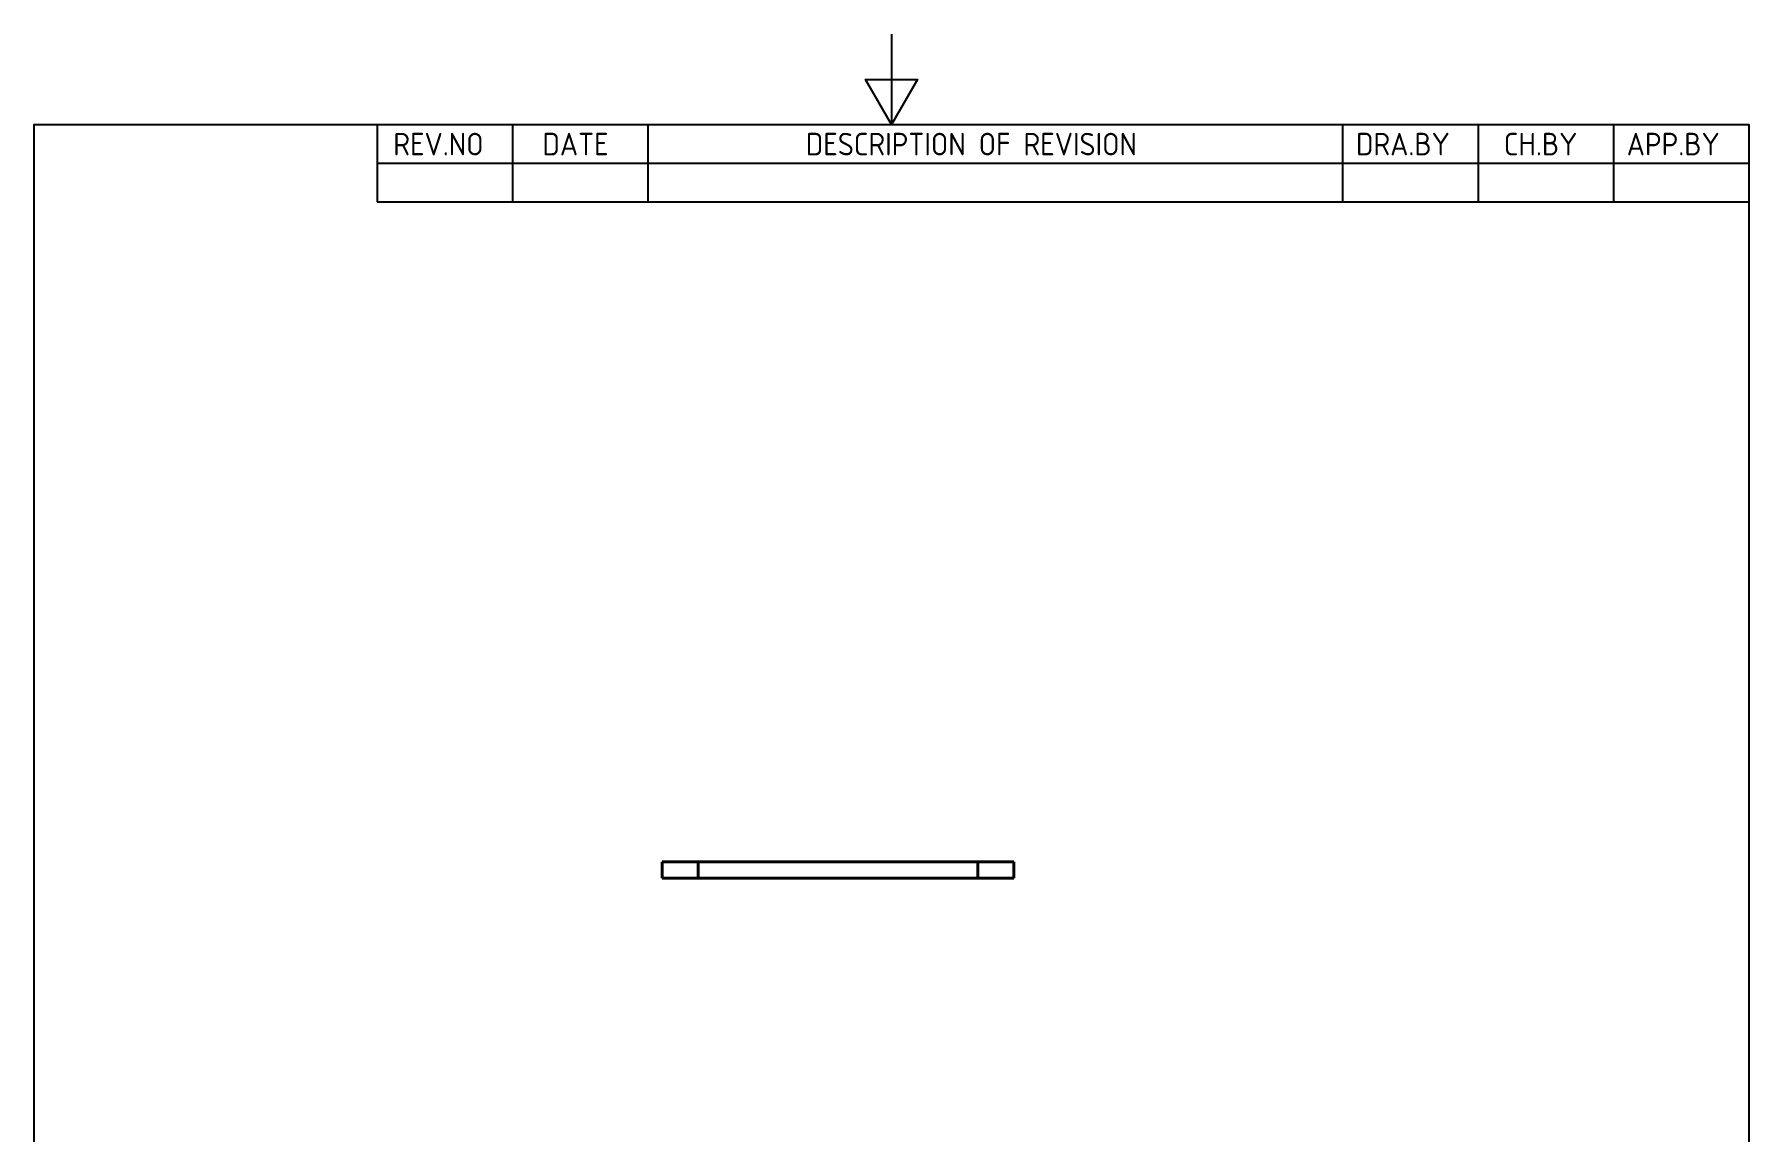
# Model space of a CAD drawing. Header units: millimetres. Extents: x 0 to 210, y 0 to 297.
# Drawn here: x 10 to 200, y 175.4 to 297 of the extents above; entities that cross this region are included whole.
import ezdxf

# ---------------------------------------------------------------- set-up
doc = ezdxf.new("R2010")
doc.units = ezdxf.units.MM
doc.layers.get('0').update_dxf_attribs({"color": 3, "lineweight": 25, "true_color": 0x00ff00})
doc.layers.add('가시적인 것(ISO)', color=3, linetype='Continuous', lineweight=40, true_color=0x00ff00)
doc.layers.add('기호(ISO)', color=5, linetype='Continuous', lineweight=25, true_color=0x0000ff)
doc.layers.add('경계(ISO)', color=7, linetype='Continuous', lineweight=25)
doc.styles.add('ISO ProportionalPSTEK', font='isocp.shx')

# ---------------------------------------------------------------- blocks, each defined once
blk = doc.blocks.new('경계 Default Border')
at = {"layer": '경계(ISO)', "flags": 128}
for points in [[(105, 297.0000076293945), (105, 287.0000076293945), (102.1132469177246, 292.0000076293945), (107.8867530822754, 292.0000076293945), (105, 287.0000076293945)], [(10, 10), (10, 287.0000076293945), (200, 287.0000076293945), (200, 10), (10, 10)]]:
    blk.add_lwpolyline(points, dxfattribs=at)
blk = doc.blocks.new('리비전 내역')
at = {"layer": '기호(ISO)'}
for p, q in [((48.00000000000001, 287.0000076293945), (200, 287.0000076293945)), ((48.00000000000001, 287.0000076293945), (48.00000000000001, 282.7200076293945)), ((63.00000000000001, 287.0000076293945), (63.00000000000001, 282.7200076293945)), ((78, 287.0000076293945), (78, 282.7200076293945)), ((155, 287.0000076293945), (155, 282.7200076293945)), ((170, 287.0000076293945), (170, 282.7200076293945)), ((185, 287.0000076293945), (185, 282.7200076293945)), ((200, 287.0000076293945), (200, 282.7200076293945)), ((48.00000000000001, 282.7200076293945), (200, 282.7200076293945)), ((48.00000000000001, 282.7200076293945), (48.00000000000001, 278.4400076293945)), ((63.00000000000001, 282.7200076293945), (63.00000000000001, 278.4400076293945)), ((78, 282.7200076293945), (78, 278.4400076293945)), ((155, 282.7200076293945), (155, 278.4400076293945)), ((170, 282.7200076293945), (170, 278.4400076293945)), ((185, 282.7200076293945), (185, 278.4400076293945)), ((200, 282.7200076293945), (200, 278.4400076293945)), ((48.00000000000001, 278.4400076293945), (200, 278.4400076293945))]:
    blk.add_line(p, q, dxfattribs=at)
at = {"layer": '기호(ISO)', "color": 2, "true_color": 0xffff00, "char_height": 2.5, "attachment_point": 7, "style": 'ISO ProportionalPSTEK'}
for s, insert in [('REV.NO', (49.7871163682308, 283.5831900503393)), ('DATE', (66.31423177283666, 283.5831900503393)), ('DESCRIPTION OF REVISION', (95.50702043336295, 283.5831900503393)), ('DRA.BY', (156.4757339553203, 283.5831900503393)), ('CH.BY', (172.8642915086116, 283.5831900503393)), ('APP.BY', (186.4777339604403, 283.5831900503393))]:
    blk.add_mtext(s, dxfattribs=dict(at, insert=insert))

msp = doc.modelspace()

# ---------------------------------------------------------------- linework, layer by layer
at = {"layer": '가시적인 것(ISO)'}
for p, q in [((79.56632958702674, 203.5185788615659), (79.56632958702674, 205.3185788615659)), ((79.56632958702674, 205.3185788615659), (83.56632958702674, 205.3185788615659)), ((83.56632958702674, 205.3185788615673), (83.56632958702674, 203.5185788615674)), ((83.56632958702674, 205.3185788615673), (114.5663295870267, 205.3185788615673)), ((114.5663295870267, 203.5185788615674), (114.5663295870267, 205.3185788615673)), ((118.5663295870267, 205.3185788615659), (114.5663295870267, 205.3185788615659)), ((118.5663295870267, 203.5185788615659), (118.5663295870267, 205.3185788615659)), ((83.56632958702674, 203.5185788615659), (79.56632958702674, 203.5185788615659)), ((114.5663295870267, 203.5185788615674), (83.56632958702674, 203.5185788615674)), ((118.5663295870267, 203.5185788615659), (114.5663295870267, 203.5185788615659))]:
    msp.add_line(p, q, dxfattribs=at)

# ---------------------------------------------------------------- block references
msp.add_blockref('경계 Default Border', (0, 0))
at = {"layer": '기호(ISO)'}
msp.add_blockref('리비전 내역', (0, 0), dxfattribs=at)

doc.saveas('drawing.dxf')
